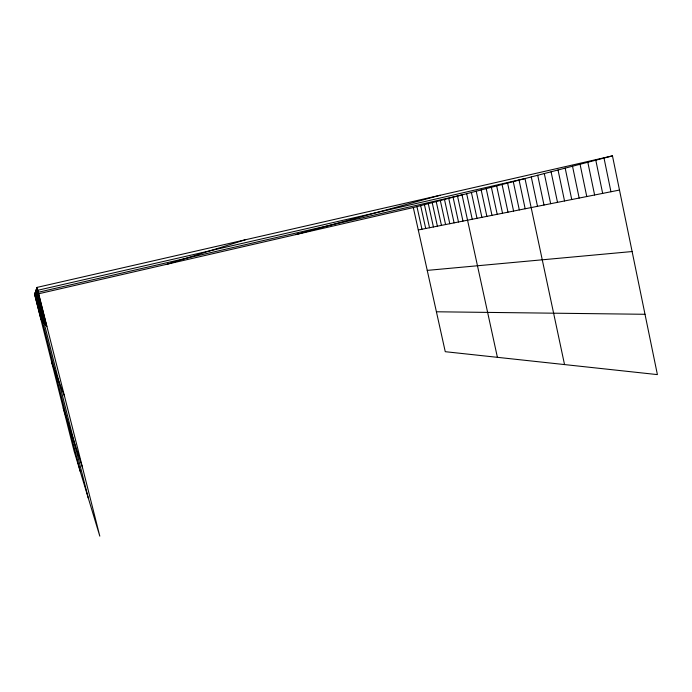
<?xml version="1.0" encoding="UTF-8"?>
<svg xmlns="http://www.w3.org/2000/svg" width="692" height="692" viewBox="0 0 692 692"><rect width="100%" height="100%" fill="white"/><g stroke="black" fill="none" stroke-linecap="round" stroke-linejoin="round"><path stroke-width="1.04" d="M612.463 155.864L37.065 287.396L34.6 294.705L413.314 207.548L612.463 155.864L657.4 374.606L445.259 351.692L413.314 207.548M167.274 264.171L245.323 239.787M295.804 234.588L440.095 195.265M35.18 292.984L462.048 194.902L497.401 357.323M418.288 229.969L619.487 190.058M427.241 270.39L632.116 251.542M436.418 311.781L645.005 314.289M40.759 319.081L46.9 326.365M51.857 363.015L64.546 396.352M63.206 407.969L82.538 467.671M37.065 287.396L99.804 536.136L74.148 451.296L34.643 294.576M36.961 287.725L46.623 326.036M36.849 288.036L46.355 325.724M36.745 288.339L46.104 325.422M36.65 288.633L45.854 325.128M36.555 288.919L45.611 324.842M36.46 289.195L45.387 324.565M36.365 289.464L45.162 324.297M36.278 289.732L44.937 324.038M36.192 289.983L44.729 323.787M36.114 290.225L44.522 323.545M36.036 290.467L44.323 323.311M88.265 497.963L35.949 290.692L524.994 178.562L564.534 364.572M35.811 291.124L43.76 322.645M35.742 291.332L43.587 322.437M35.673 291.54L43.414 322.238M35.603 291.73L43.25 322.04M35.474 292.111L42.939 321.668M35.413 292.292L42.783 321.486M35.292 292.647L42.489 321.131M35.24 292.82L80.22 471.382M35.128 293.14L42.065 320.638M35.076 293.304L41.935 320.483M34.972 293.607L41.676 320.18M34.92 293.754L41.555 320.033M34.825 294.039L41.312 319.747M34.73 294.316L41.087 319.47M428.287 203.664L433.426 226.967M424.438 204.659L429.533 227.737M420.658 205.636L425.71 228.498M416.947 206.605L421.964 229.242M448.736 198.353L454.099 222.867M444.48 199.46L449.8 223.715M440.311 200.542L445.579 224.554M436.219 201.597L441.444 225.376M432.215 202.644L437.396 226.18M471.399 192.471L477.013 218.317M466.676 193.699L472.229 219.269M457.516 196.078L462.974 221.103M453.078 197.229L458.493 221.994M491.381 187.29L497.202 214.312M486.216 188.622L491.986 215.35M481.174 189.937L486.883 216.362M476.234 191.217L481.892 217.349M513.265 181.607L519.311 209.927M507.599 183.077L513.585 211.06M502.072 184.513L507.997 212.176M496.666 185.914L502.539 213.257M531.274 176.936L537.502 206.32M519.061 180.102L525.167 208.768M551.074 171.798L557.51 202.349M544.301 173.554L550.668 203.708M537.701 175.266L543.998 205.031M572.518 166.227L579.161 198.059M565.174 168.139L571.748 199.53M558.029 169.99L564.534 200.957M595.795 160.189L602.663 193.397M587.819 162.257L594.61 194.988M580.06 164.272L586.773 196.545M604.012 158.061L610.949 191.753"/></g></svg>
